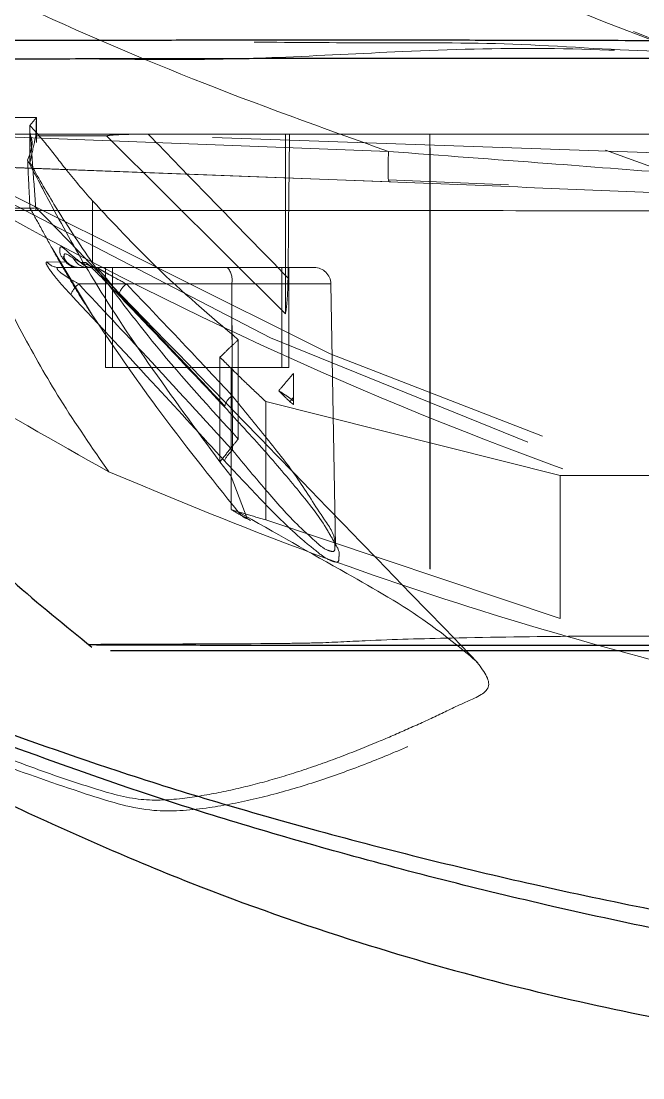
# Model space of a CAD drawing. Header units: millimetres. Extents: x 126 to 938, y 244 to 707.
# Drawn here: x 784.61 to 785.542, y 554.672 to 556.257 of the extents above; entities that cross this region are included whole.
import ezdxf

# ---------------------------------------------------------------- set-up
doc = ezdxf.new("R2010")
doc.units = ezdxf.units.MM
doc.linetypes.add('HIDDEN', pattern=[1.905, 1.27, -0.635])

msp = doc.modelspace()

# ---------------------------------------------------------------- linework, layer by layer
at = {"color": 7, "linetype": 'HIDDEN', "lineweight": 18}
for p, q in [((782.9926, 556.149), (786.7006, 556.0192)), ((784.6324, 556.1123), (784.4856, 556.1123)), ((784.6324, 556.1123), (784.4857, 556.1123)), ((784.6324, 556.1123), (784.6228, 556.1003)), ((784.6324, 556.1123), (784.6324, 556.1123)), ((784.6325, 556.0747), (784.6325, 556.1123)), ((784.6228, 556.0444), (784.6228, 556.1003)), ((784.0032, 556.0873), (787.4737, 556.0873)), ((784.4176, 556.0895), (785.1607, 556.0613)), ((784.6316, 556.0873), (784.5096, 556.0873)), ((784.8002, 556.0873), (784.6223, 556.0873)), ((784.6316, 556.0847), (784.6316, 556.0873)), ((785.006, 556.0873), (784.6316, 556.0873)), ((784.7378, 556.0847), (784.6316, 556.0847)), ((785.006, 555.8177), (784.7378, 556.0847)), ((784.8002, 556.0873), (785.0122, 556.0873)), ((785.006, 555.8177), (785.006, 556.0873)), ((785.006, 556.0873), (785.0122, 556.0873)), ((785.2226, 556.0373), (785.2226, 556.0873)), ((785.2226, 556.0873), (785.2226, 556.0873)), ((785.2226, 555.4357), (785.2226, 556.0873)), ((785.2226, 556.0873), (785.2234, 556.0465)), ((784.4397, 556.0431), (785.1641, 556.0156)), ((785.1616, 556.0157), (784.4398, 556.0432)), ((785.2226, 555.8823), (785.2226, 556.0373)), ((785.2226, 556.0373), (785.2226, 556.0373)), ((785.2234, 556.0373), (785.2226, 556.0373)), ((785.2234, 556.0373), (785.2226, 556.0373)), ((785.2234, 556.0465), (785.2234, 556.042)), ((785.2234, 556.0465), (785.2234, 555.4348)), ((785.2234, 556.042), (785.2234, 556.0373)), ((785.2234, 556.0373), (785.2234, 555.8493)), ((785.1607, 556.0188), (785.3406, 556.0111)), ((785.342, 556.0085), (785.1616, 556.0157)), ((784.7166, 555.8936), (784.7166, 555.9873)), ((784.7166, 555.8936), (784.7166, 555.9873)), ((784.656, 555.9161), (784.656, 555.9162)), ((784.7166, 555.8155), (784.656, 555.9161)), ((784.677, 555.8953), (784.6482, 555.8957)), ((784.6728, 555.904), (784.6751, 555.8998)), ((784.6742, 555.9029), (784.6743, 555.9011)), ((784.6743, 555.9011), (784.677, 555.8953)), ((784.6751, 555.8998), (784.6764, 555.8973)), ((784.677, 555.8953), (784.687, 555.8873)), ((784.6986, 555.895), (784.6882, 555.901)), ((784.7209, 555.8873), (784.6986, 555.895)), ((784.7166, 555.8936), (784.7166, 555.8936)), ((784.9191, 555.8873), (784.6666, 555.8873)), ((784.6666, 555.8873), (784.687, 555.8873)), ((784.687, 555.8873), (784.6952, 555.8873)), ((784.6947, 555.8875), (784.6964, 555.8873)), ((784.6952, 555.8873), (784.6966, 555.8873)), ((784.6966, 555.8873), (784.7099, 555.8873)), ((784.7099, 555.8873), (784.7167, 555.8873)), ((784.7167, 555.8873), (784.7209, 555.8873)), ((784.7209, 555.8873), (784.7175, 555.8874)), ((784.7209, 555.8873), (784.7245, 555.8873)), ((784.7245, 555.8873), (784.9191, 555.8873)), ((785.0007, 555.8873), (784.7362, 555.8873)), ((784.7362, 555.8873), (784.7362, 555.7373)), ((784.7467, 555.8873), (784.7467, 555.7373)), ((784.7467, 555.8873), (785.0112, 555.8873)), ((785.0491, 555.8873), (784.9191, 555.8873)), ((785.0007, 555.8873), (785.0007, 555.7373)), ((785.0112, 555.7373), (785.0112, 555.8873)), ((785.2226, 555.8823), (785.2226, 555.4947)), ((784.696, 555.8627), (784.9256, 555.8627)), ((784.9256, 555.8627), (784.7675, 555.8627)), ((785.0741, 555.8627), (784.9256, 555.8627)), ((784.9263, 555.6949), (784.9256, 555.8627)), ((784.9267, 555.6132), (784.9256, 555.8627)), ((785.081, 555.4693), (785.0741, 555.8627)), ((785.2234, 555.4941), (785.2234, 555.8493)), ((784.9354, 555.6301), (784.9354, 555.779)), ((784.9079, 555.5959), (784.9079, 555.7527)), ((785.0007, 555.7373), (784.7362, 555.7373)), ((784.7467, 555.7373), (785.0112, 555.7373)), ((784.9247, 555.5741), (784.9247, 555.736)), ((785.0181, 555.7285), (785.0181, 555.6873)), ((785.0181, 555.7285), (785.0181, 555.6925)), ((785.4182, 555.5756), (784.9766, 555.6863)), ((784.9766, 555.5087), (784.9766, 555.6863)), ((785.0181, 555.6925), (785.0181, 555.6819)), ((785.0181, 555.6873), (785.0181, 555.6819)), ((784.9242, 555.5747), (784.9079, 555.5959)), ((784.9247, 555.5741), (784.9242, 555.5747)), ((784.9247, 555.5242), (784.9247, 555.5741)), ((784.9486, 555.5109), (784.9247, 555.5741)), ((789.4349, 555.5756), (785.4182, 555.5756)), ((785.4182, 555.361), (785.4182, 555.5756)), ((785.4182, 555.361), (784.9766, 555.5087)), ((785.2234, 555.4941), (785.2234, 555.4453)), ((785.2234, 555.4348), (785.2234, 555.4453)), ((784.7113, 555.3219), (784.7122, 555.3219)), ((784.7755, 555.3123), (785.9817, 555.3123))]:
    msp.add_line(p, q, dxfattribs=at)
at = {"color": 7, "linetype": 'Continuous', "lineweight": 25}
msp.add_line((787.4785, 555.3123), (784.7438, 555.3123), dxfattribs=at)
at = {"color": 7, "linetype": 'HIDDEN', "lineweight": 18, "flags": 128}
msp.add_lwpolyline([(784.656, 555.9161), (784.656, 555.9161), (784.656, 555.9161)], dxfattribs=at)
at = {"color": 7, "linetype": 'HIDDEN', "lineweight": 18}
for centre, radius, start, end in [((787.4737, 561.1873), 5.5, 90, 270), ((787.4737, 561.1873), 5.5, 90, 270), ((787.4737, 561.1872), 5.95, 181.9999, 266.80843), ((787.4737, 561.1872), 5.95, 181.99983, 266.80851), ((787.4737, 561.1873), 5.9354, 182.00006, 268), ((784.6667, 555.9116), 0.0244, 220.8281, 269.8787), ((784.6966, 555.9122), 0.025, 206.5368, 269.9979), ((784.6956, 555.9112), 0.0237, 216.0467, 267.8781), ((784.6952, 555.9119), 0.0247, 222.3803, 269.9042), ((784.7101, 555.9114), 0.0242, 205.5284, 269.6149), ((784.7167, 555.9121), 0.0249, 223.5251, 269.9862), ((784.7245, 555.9122), 0.025, 223.9543, 269.9657), ((784.8972, 555.8683), 0.029, 348.7679, 40.7589), ((784.8972, 555.8683), 0.029, 348.7679, 40.7589), ((785.0492, 555.8623), 0.025, 0.9414, 90.0373), ((784.7231, 555.8299), 0.0425, 129.5909, 156.8194), ((784.7839, 555.8392), 0.0286, 124.9094, 166.8589), ((784.9411, 555.6723), 0.027, 123.1343, 167.4415), ((784.9544, 555.5791), 0.044, 129.081, 155.2292)]:
    msp.add_arc(centre, radius, start, end, dxfattribs=at)
for points, knots in [([(782.1883, 560.5354), (782.1976, 560.4688), (782.2166, 560.3328), (782.2554, 560.1261), (782.3036, 559.9126), (782.3577, 559.7112), (782.4177, 559.5171), (782.4844, 559.3253), (782.5674, 559.1139), (782.6787, 558.8639), (782.8216, 558.5855), (783.001, 558.2854), (783.2019, 557.9956), (783.4156, 557.728), (783.6132, 557.5109), (783.7937, 557.3322), (783.92, 557.2174), (784.012, 557.1386), (784.0623, 557.0965), (784.1143, 557.0543), (784.1678, 557.0118), (784.2229, 556.9693), (784.2921, 556.9173), (784.3928, 556.8446), (784.5009, 556.7711), (784.6056, 556.7038), (784.6911, 556.651), (784.7863, 556.5948), (784.8915, 556.5357), (785.0576, 556.4476), (785.2768, 556.3426), (785.5406, 556.2337), (785.8056, 556.1395), (786.0751, 556.0592), (786.3522, 555.9913), (786.5345, 555.9586), (786.6232, 555.9427)], [0, 0, 0, 0, 0.029427, 0.0601118, 0.0920571, 0.125264, 0.151383, 0.1810111, 0.214148, 0.2507974, 0.3007912, 0.3511115, 0.4037674, 0.4550719, 0.50096, 0.5322046, 0.5662675, 0.5756555, 0.5852353, 0.5950095, 0.6049763, 0.6151366, 0.6254886, 0.6429089, 0.6695038, 0.6827103, 0.6973837, 0.7135229, 0.7311274, 0.7501964, 0.7958395, 0.8374784, 0.875119, 0.9189318, 0.9605581, 1, 1, 1, 1]), ([(786.5768, 555.9519), (786.4478, 555.9757), (786.1621, 556.0283), (785.733, 556.1576), (785.2937, 556.3278), (784.8772, 556.5334), (784.4859, 556.7702), (784.122, 557.0357), (783.7872, 557.3269), (783.4502, 557.6752), (783.1242, 558.086), (782.8246, 558.5616), (782.581, 559.0555), (782.3944, 559.5605), (782.2651, 560.0316), (782.2194, 560.3364), (782.1996, 560.4678)], [0, 0, 0, 0, 0.058392, 0.129282, 0.19916, 0.268, 0.335799, 0.402573, 0.468349, 0.533161, 0.61811, 0.701402, 0.783004, 0.86285, 0.940852, 1, 1, 1, 1]), ([(787.2862, 555.2321), (787.107, 555.2422), (786.7487, 555.2622), (786.2149, 555.3517), (785.6893, 555.4868), (785.1825, 555.6697), (784.7083, 555.891), (784.2686, 556.1451), (783.8593, 556.4292), (783.4757, 556.7458), (783.0979, 557.1148), (782.735, 557.5402), (782.3981, 558.0244), (782.1109, 558.539), (781.877, 559.0789), (781.6933, 559.6383), (781.6185, 560.0228), (781.5811, 560.215)], [0, 0, 0, 0, 0.065567, 0.131071, 0.19746, 0.263689, 0.327713, 0.388478, 0.449099, 0.509625, 0.570066, 0.641911, 0.713662, 0.78533, 0.856935, 0.928486, 1, 1, 1, 1]), ([(784.7412, 555.5808), (784.6601, 555.6266), (784.4901, 555.7227), (784.2427, 555.8743), (783.9984, 556.0407), (783.7669, 556.2156), (783.5671, 556.3765), (783.4529, 556.4857), (783.4088, 556.5278)], [0, 0, 0, 0, 0.170437, 0.357362, 0.530958, 0.711007, 0.888346, 1, 1, 1, 1]), ([(785.1607, 556.0613), (785.0623, 556.0965), (784.8686, 556.1658), (784.6038, 556.2815), (784.3622, 556.4004), (784.2168, 556.4845), (784.1433, 556.527)], [0, 0, 0, 0, 0.279684, 0.55061, 0.772832, 1, 1, 1, 1]), ([(786.2143, 556.3309), (786.1743, 556.315), (786.0866, 556.2801), (785.9324, 556.2601), (785.7588, 556.2129), (785.5574, 556.208), (785.3495, 556.2253), (785.1485, 556.2236), (784.9726, 556.2253), (784.807, 556.2257), (784.6543, 556.2269), (784.5102, 556.2252), (784.3944, 556.2218), (784.3021, 556.2216), (784.248, 556.2224), (784.2249, 556.2227)], [0, 0, 0, 0, 0.064152, 0.140705, 0.23146, 0.332744, 0.439899, 0.543986, 0.633223, 0.703357, 0.791867, 0.861898, 0.919019, 0.965287, 1, 1, 1, 1]), ([(784.2299, 556.2024), (784.2609, 556.2021), (784.3355, 556.2011), (784.4666, 556.2005), (784.6014, 556.2001), (784.7329, 556.2002), (784.8568, 556.1981), (785.0084, 556.2021), (785.1909, 556.2123), (785.3974, 556.2186), (785.5413, 556.2114), (785.6138, 556.2077)], [0, 0, 0, 0, 0.0671373, 0.1616903, 0.2842368, 0.3591632, 0.4466383, 0.552756, 0.6877799, 0.8427575, 1, 1, 1, 1]), ([(784.7412, 555.5808), (784.7163, 555.6168), (784.6695, 555.6843), (784.6123, 555.7851), (784.5659, 555.8763), (784.5315, 555.9493), (784.5066, 556.0044), (784.4907, 556.041), (784.4822, 556.0699), (784.4816, 556.0905), (784.4804, 556.1045), (784.4843, 556.1104), (784.4856, 556.1123)], [0, 0, 0, 0, 0.219558, 0.4121337, 0.580465, 0.7327839, 0.8165551, 0.8837617, 0.9336191, 0.9648888, 0.9888299, 1, 1, 1, 1]), ([(784.6316, 556.0873), (784.632, 556.0938), (784.6324, 556.1012), (784.6324, 556.1095), (784.6324, 556.1113), (784.6324, 556.1123)], [0, 0, 0, 0, 0.7809984, 0.8915715, 1, 1, 1, 1]), ([(784.7412, 555.5808), (784.8314, 555.5433), (785.0149, 555.4672), (785.2992, 555.3702), (785.6391, 555.2734), (786.0349, 555.1898), (786.4868, 555.1408), (786.9408, 555.1102), (787.3958, 555.0978), (787.8509, 555.1036), (788.3054, 555.1291), (788.7595, 555.1682), (789.2079, 555.2477), (789.6456, 555.3658), (789.9984, 555.492), (790.2704, 555.6077), (790.4681, 555.6993), (790.6561, 555.791), (790.808, 555.8685), (790.9221, 555.9277), (791.0031, 555.9696), (791.0757, 556.0072), (791.16, 556.0488), (791.2403, 556.0914), (791.3049, 556.1068), (791.3276, 556.1123)], [0, 0, 0, 0, 0.042869, 0.087208, 0.131759, 0.19799, 0.264475, 0.331157, 0.397714, 0.464253, 0.530881, 0.597534, 0.664246, 0.730468, 0.796358, 0.828538, 0.860234, 0.892005, 0.920352, 0.935089, 0.948451, 0.960407, 0.970931, 0.989782, 1, 1, 1, 1]), ([(784.6228, 556.1003), (784.6306, 556.0916), (784.6491, 556.0709), (784.6783, 556.0315), (784.7026, 556.0033), (784.7166, 555.9873)], [0, 0, 0, 0, 0.240183, 0.565755, 1, 1, 1, 1]), ([(784.6223, 556.0873), (784.6167, 556.0873), (784.5865, 556.0873), (784.5258, 556.0873), (784.4151, 556.0873), (784.2769, 556.0873), (784.1382, 556.0873), (784.0156, 556.0873), (783.9078, 556.0873), (783.8095, 556.0873), (783.7295, 556.0873), (783.6949, 556.0873), (783.6612, 556.0873), (783.7104, 556.0873), (783.7425, 556.0873), (783.8408, 556.0873), (783.9697, 556.0873), (784.1571, 556.0873), (784.3599, 556.0873), (784.574, 556.0873), (784.7877, 556.0873), (785.0185, 556.0873), (785.2955, 556.0873), (785.6223, 556.0873), (785.9991, 556.0873), (786.3557, 556.0873), (786.6858, 556.0873), (786.9874, 556.0873), (787.2947, 556.0873), (787.502, 556.0873), (787.6059, 556.0873)], [0, 0, 0, 0, 0.003482, 0.018505, 0.037221, 0.071408, 0.103333, 0.122299, 0.146739, 0.169087, 0.183811, 0.19311, 0.194895, 0.199171, 0.209155, 0.224954, 0.253478, 0.291503, 0.338513, 0.378435, 0.422738, 0.46967, 0.520044, 0.592664, 0.670211, 0.751215, 0.811491, 0.872781, 0.936255, 1, 1, 1, 1]), ([(784.6193, 556.0483), (784.6242, 556.0611), (784.6291, 556.0738), (784.6232, 556.0856), (784.6228, 556.0865), (784.6223, 556.0873)], [0, 0, 0, 0, 0.928079, 0.930777, 1, 1, 1, 1]), ([(784.6228, 556.0444), (784.625, 556.0545), (784.6279, 556.0679), (784.6309, 556.0814), (784.6316, 556.0847)], [0, 0, 0, 0, 0.7520468, 1, 1, 1, 1]), ([(784.6318, 555.9725), (784.6304, 555.9918), (784.6276, 556.0305), (784.6248, 556.0691), (784.6234, 556.0884)], [0, 0, 0, 0, 0.500022, 1, 1, 1, 1]), ([(784.8002, 556.0873), (784.7938, 556.0872), (784.7814, 556.0872), (784.7639, 556.0868), (784.7507, 556.0862), (784.7423, 556.0856), (784.7391, 556.0849), (784.7378, 556.0847)], [0, 0, 0, 0, 0.305055, 0.595094, 0.843756, 0.937543, 1, 1, 1, 1]), ([(785.01, 555.8715), (784.9708, 555.9117), (784.9008, 555.9836), (784.8309, 556.0556), (784.8002, 556.0873)], [0, 0, 0, 0, 0.559987, 1, 1, 1, 1]), ([(785.0122, 556.0873), (785.0118, 556.047), (785.011, 555.9751), (785.0103, 555.9032), (785.01, 555.8715)], [0, 0, 0, 0, 0.5596145, 1, 1, 1, 1]), ([(785.2226, 556.0873), (785.2227, 556.0788), (785.223, 556.0637), (785.2233, 556.0486), (785.2234, 556.042)], [0, 0, 0, 0, 0.559798, 1, 1, 1, 1]), ([(784.6193, 556.0483), (784.6199, 556.0364), (784.621, 556.0125), (784.6222, 555.9885), (784.6228, 555.9765)], [0, 0, 0, 0, 0.49841, 1, 1, 1, 1]), ([(784.9079, 555.5959), (784.8718, 555.6448), (784.8044, 555.7361), (784.7195, 555.8636), (784.6618, 555.967), (784.6314, 556.0252), (784.6193, 556.0483)], [0, 0, 0, 0, 0.339295, 0.633335, 0.854602, 1, 1, 1, 1]), ([(785.1607, 556.0613), (785.1605, 556.0551), (785.1601, 556.0439), (785.1606, 556.0297), (785.1599, 556.0204), (785.1613, 556.0166), (785.1616, 556.0157)], [0, 0, 0, 0, 0.4031012, 0.7327509, 0.9411511, 1, 1, 1, 1]), ([(785.1607, 556.0613), (785.2405, 556.0553), (785.3827, 556.0447), (785.636, 556.025), (785.9034, 556.0037), (786.2002, 555.9799), (786.4079, 555.9631), (786.5326, 555.9529), (786.5653, 555.9497), (786.5762, 555.9486)], [0, 0, 0, 0, 0.1689303, 0.3014371, 0.5368018, 0.735641, 0.9305333, 0.9769679, 1, 1, 1, 1]), ([(784.7166, 555.8936), (784.6969, 555.923), (784.6639, 555.9721), (784.6346, 556.0236), (784.6228, 556.0444)], [0, 0, 0, 0, 0.595884, 1, 1, 1, 1]), ([(786.5832, 555.9476), (786.568, 555.9487), (786.5242, 555.9519), (786.4271, 555.9577), (786.2213, 555.9691), (785.9183, 555.9838), (785.6017, 555.9982), (785.4089, 556.0058), (785.342, 556.0085)], [0, 0, 0, 0, 0.036612, 0.106128, 0.234799, 0.534261, 0.838331, 1, 1, 1, 1]), ([(784.7166, 555.9873), (784.7476, 555.9541), (784.8164, 555.8804), (784.8932, 555.8149), (784.9354, 555.779)], [0, 0, 0, 0, 0.450659, 1, 1, 1, 1]), ([(783.6821, 555.9739), (783.6886, 555.9739), (783.7196, 555.9738), (783.785, 555.9738), (783.8857, 555.9743), (783.9974, 555.9749), (784.1011, 555.9756), (784.2604, 555.9755), (784.3948, 555.976), (784.5431, 555.976), (784.5727, 555.9764), (784.6395, 555.9762), (784.6249, 555.9765), (784.6228, 555.9765)], [0, 0, 0, 0, 0.020264, 0.097988, 0.2059333, 0.3377005, 0.449767, 0.533465, 0.8368096, 0.9000935, 0.9606475, 0.9941246, 1, 1, 1, 1]), ([(787.4737, 555.9722), (787.3072, 555.9722), (786.9778, 555.9722), (786.4896, 555.9722), (786.0555, 555.9723), (785.6776, 555.9724), (785.358, 555.9725), (785.0588, 555.9726), (784.7583, 555.9728), (784.4674, 555.973), (784.2396, 555.9732), (784.1198, 555.9733), (784.0908, 555.9734)], [0, 0, 0, 0, 0.147634, 0.292184, 0.432868, 0.532672, 0.627278, 0.716298, 0.798007, 0.893769, 0.974297, 1, 1, 1, 1]), ([(784.6228, 555.9765), (784.6278, 555.9674), (784.639, 555.9473), (784.65, 555.9271), (784.656, 555.9161)], [0, 0, 0, 0, 0.452529, 1, 1, 1, 1]), ([(785.2947, 555.2946), (785.1608, 555.4327), (784.9393, 555.6612), (784.7174, 555.8893), (784.6296, 555.9795)], [0, 0, 0, 0, 0.604581, 1, 1, 1, 1]), ([(784.7166, 555.8155), (784.7144, 555.8188), (784.7028, 555.8367), (784.6846, 555.866), (784.6677, 555.8951), (784.6593, 555.9103), (784.657, 555.9145), (784.6563, 555.9158), (784.656, 555.9162)], [0, 0, 0, 0, 0.103229, 0.543501, 0.878312, 0.96262, 0.986983, 1, 1, 1, 1]), ([(784.656, 555.9162), (784.656, 555.9162), (784.656, 555.9161), (784.656, 555.9161), (784.656, 555.9161)], [0, 0, 0, 0, 0.563792, 1, 1, 1, 1]), ([(784.6678, 555.9134), (784.6677, 555.9129), (784.667, 555.906), (784.6722, 555.9004), (784.677, 555.8953)], [0, 0, 0, 0, 0.076642, 1, 1, 1, 1]), ([(784.6986, 555.895), (784.6933, 555.8992), (784.6854, 555.9054), (784.6677, 555.9217), (784.6678, 555.9151), (784.6678, 555.9134)], [0, 0, 0, 0, 0.604659, 0.902306, 1, 1, 1, 1]), ([(784.6882, 555.901), (784.6815, 555.9056), (784.6733, 555.9111), (784.6741, 555.9042), (784.6742, 555.9029)], [0, 0, 0, 0, 0.814346, 1, 1, 1, 1]), ([(784.6482, 555.8957), (784.6477, 555.8954), (784.6463, 555.8943), (784.6487, 555.8901), (784.6514, 555.8853), (784.6587, 555.8755), (784.6694, 555.8625), (784.679, 555.852), (784.684, 555.8467)], [0, 0, 0, 0, 0.024994, 0.079269, 0.181058, 0.319832, 0.651806, 1, 1, 1, 1]), ([(784.6967, 555.8873), (784.6946, 555.8874), (784.6902, 555.8877), (784.6841, 555.8904), (784.6787, 555.8944), (784.6762, 555.898), (784.675, 555.8998)], [0, 0, 0, 0, 0.2445662, 0.4985045, 0.7531759, 1, 1, 1, 1]), ([(784.7066, 555.8949), (784.7052, 555.8949), (784.7026, 555.8949), (784.7, 555.895), (784.6986, 555.895)], [0, 0, 0, 0, 0.50225, 1, 1, 1, 1]), ([(784.7561, 555.8457), (784.7509, 555.8511), (784.7407, 555.8618), (784.728, 555.8746), (784.7187, 555.8839), (784.7131, 555.8893), (784.7093, 555.893), (784.7072, 555.8945), (784.7066, 555.8949)], [0, 0, 0, 0, 0.321292, 0.633484, 0.77342, 0.889636, 0.96782, 1, 1, 1, 1]), ([(784.9354, 555.6301), (784.8936, 555.6758), (784.8165, 555.7602), (784.748, 555.8517), (784.7166, 555.8936)], [0, 0, 0, 0, 0.541891, 1, 1, 1, 1]), ([(784.6666, 555.8873), (784.6657, 555.8873), (784.6644, 555.8873), (784.6635, 555.886), (784.6638, 555.8849), (784.6645, 555.8837), (784.6665, 555.8815), (784.6721, 555.8768), (784.6822, 555.8703), (784.6912, 555.8653), (784.696, 555.8627)], [0, 0, 0, 0, 0.058995, 0.077435, 0.09881, 0.130452, 0.174307, 0.299909, 0.628228, 1, 1, 1, 1]), ([(784.7245, 555.8873), (784.7245, 555.8872), (784.7244, 555.8867), (784.7258, 555.8861), (784.7273, 555.8849), (784.7307, 555.8829), (784.7355, 555.88), (784.7481, 555.873), (784.759, 555.8672), (784.7675, 555.8627)], [0, 0, 0, 0, 0.005006, 0.027808, 0.070952, 0.134139, 0.254461, 0.414376, 1, 1, 1, 1]), ([(784.7249, 555.8866), (784.7251, 555.8861), (784.7256, 555.8843), (784.7298, 555.8803), (784.74, 555.8681), (784.7492, 555.8563), (784.7559, 555.8477)], [0, 0, 0, 0, 0.0349343, 0.10721, 0.3401556, 1, 1, 1, 1]), ([(785.2234, 555.8493), (785.2233, 555.8554), (785.223, 555.8664), (785.2227, 555.8775), (785.2226, 555.8823)], [0, 0, 0, 0, 0.560111, 1, 1, 1, 1]), ([(784.9267, 555.6132), (784.8839, 555.66), (784.8074, 555.7436), (784.73, 555.8263), (784.696, 555.8627)], [0, 0, 0, 0, 0.560064, 1, 1, 1, 1]), ([(784.7675, 555.8627), (784.7973, 555.8315), (784.8505, 555.7759), (784.9032, 555.7196), (784.9263, 555.6949)], [0, 0, 0, 0, 0.559964, 1, 1, 1, 1]), ([(785.01, 555.8715), (785.0098, 555.8616), (785.0094, 555.847), (785.0079, 555.8291), (785.0066, 555.8211), (785.006, 555.8177)], [0, 0, 0, 0, 0.55014, 0.807079, 1, 1, 1, 1]), ([(784.684, 555.8467), (784.7272, 555.8004), (784.8045, 555.7177), (784.8809, 555.6343), (784.9145, 555.5975)], [0, 0, 0, 0, 0.559945, 1, 1, 1, 1]), ([(784.7559, 555.8477), (784.78, 555.8225), (784.8331, 555.7669), (784.8857, 555.7108), (784.9145, 555.6801)], [0, 0, 0, 0, 0.452539, 1, 1, 1, 1]), ([(784.9147, 555.6782), (784.8852, 555.7096), (784.8326, 555.7657), (784.7794, 555.8213), (784.7561, 555.8457)], [0, 0, 0, 0, 0.560067, 1, 1, 1, 1]), ([(784.7166, 555.8154), (784.7482, 555.7691), (784.8173, 555.6679), (784.8939, 555.5724), (784.9354, 555.5208)], [0, 0, 0, 0, 0.458803, 1, 1, 1, 1]), ([(784.9079, 555.7527), (784.913, 555.7577), (784.922, 555.7665), (784.9313, 555.7752), (784.9354, 555.779)], [0, 0, 0, 0, 0.559975, 1, 1, 1, 1]), ([(784.9247, 555.736), (784.9215, 555.7391), (784.916, 555.7448), (784.9104, 555.7503), (784.9079, 555.7527)], [0, 0, 0, 0, 0.5600023, 1, 1, 1, 1]), ([(784.9766, 555.6863), (784.9667, 555.6955), (784.9492, 555.7119), (784.9321, 555.7287), (784.9247, 555.736)], [0, 0, 0, 0, 0.56491, 1, 1, 1, 1]), ([(784.9961, 555.7024), (785.0002, 555.7073), (785.0075, 555.716), (785.0149, 555.7247), (785.0181, 555.7285)], [0, 0, 0, 0, 0.5627742, 1, 1, 1, 1]), ([(785.0128, 555.686), (785.0097, 555.689), (785.0041, 555.6945), (784.9985, 555.7), (784.9961, 555.7024)], [0, 0, 0, 0, 0.561558, 1, 1, 1, 1]), ([(785.0181, 555.6873), (785.0145, 555.69), (785.0073, 555.6953), (784.9998, 555.7001), (784.9961, 555.7024)], [0, 0, 0, 0, 0.500834, 1, 1, 1, 1]), ([(784.9263, 555.6949), (784.9437, 555.6737), (784.9772, 555.6327), (785.0258, 555.5714), (785.0568, 555.5194), (785.082, 555.4848), (785.0802, 555.4705), (785.08, 555.4693)], [0, 0, 0, 0, 0.299719, 0.578807, 0.843297, 0.986384, 1, 1, 1, 1]), ([(785.0181, 555.6925), (785.0171, 555.6913), (785.0153, 555.6891), (785.0136, 555.6869), (785.0128, 555.686)], [0, 0, 0, 0, 0.559266, 1, 1, 1, 1]), ([(785.0181, 555.6819), (785.0171, 555.6826), (785.0153, 555.684), (785.0136, 555.6854), (785.0128, 555.686)], [0, 0, 0, 0, 0.558996, 1, 1, 1, 1]), ([(785.0863, 555.4531), (785.0865, 555.4542), (785.088, 555.4615), (785.0784, 555.4765), (785.0611, 555.5087), (785.024, 555.5551), (784.9731, 555.6151), (784.9347, 555.6565), (784.9147, 555.6782)], [0, 0, 0, 0, 0.011623, 0.077518, 0.169132, 0.407016, 0.690896, 1, 1, 1, 1]), ([(784.9079, 555.5959), (784.913, 555.6024), (784.922, 555.6139), (784.9313, 555.6251), (784.9354, 555.6301)], [0, 0, 0, 0, 0.561572, 1, 1, 1, 1]), ([(785.08, 555.4693), (785.0802, 555.4664), (785.0808, 555.4597), (785.0644, 555.4643), (785.0512, 555.4767), (785.0188, 555.5054), (784.9778, 555.5519), (784.9443, 555.5921), (784.9267, 555.6132)], [0, 0, 0, 0, 0.030896, 0.073896, 0.161822, 0.302062, 0.633356, 1, 1, 1, 1]), ([(784.9145, 555.5975), (784.9346, 555.576), (784.9726, 555.5352), (785.0186, 555.4891), (785.0542, 555.4606), (785.0688, 555.449), (785.0865, 555.4437), (785.0864, 555.4505), (785.0863, 555.4531)], [0, 0, 0, 0, 0.371527, 0.702843, 0.834597, 0.927231, 0.972387, 1, 1, 1, 1]), ([(783.9997, 555.3989), (784.0062, 555.395), (784.0341, 555.3783), (784.097, 555.3483), (784.197, 555.3006), (784.3158, 555.2485), (784.4473, 555.1941), (784.5781, 555.1419), (784.6996, 555.0995), (784.8019, 555.0684), (784.8852, 555.0752), (784.9582, 555.0892), (785.0288, 555.1081), (785.099, 555.1319), (785.1576, 555.155), (785.2049, 555.1755), (785.2413, 555.1916), (785.2776, 555.2099), (785.3109, 555.2215), (785.3446, 555.2516), (785.2978, 555.303), (785.2279, 555.3512), (785.1011, 555.4268), (785.0038, 555.4804), (784.9486, 555.5109)], [0, 0, 0, 0, 0.011938, 0.051155, 0.109451, 0.186174, 0.254951, 0.333378, 0.407335, 0.458069, 0.499303, 0.536939, 0.575141, 0.613973, 0.653424, 0.674197, 0.695105, 0.716128, 0.737292, 0.753218, 0.774677, 0.824167, 0.900161, 1, 1, 1, 1]), ([(784.9766, 555.5087), (784.9667, 555.5117), (784.9494, 555.5169), (784.9321, 555.522), (784.9247, 555.5242)], [0, 0, 0, 0, 0.568715, 1, 1, 1, 1]), ([(784.9247, 555.5242), (784.9291, 555.5217), (784.9371, 555.5173), (784.9451, 555.5128), (784.9486, 555.5109)], [0, 0, 0, 0, 0.560281, 1, 1, 1, 1]), ([(784.9354, 555.5208), (784.9896, 555.4901), (785.085, 555.436), (785.2078, 555.3667), (785.2682, 555.3171), (785.2919, 555.2975)], [0, 0, 0, 0, 0.4440253, 0.7813646, 1, 1, 1, 1]), ([(784.9486, 555.5109), (784.9476, 555.5111), (784.9454, 555.5116), (784.9423, 555.5137), (784.9388, 555.5168), (784.9366, 555.5194), (784.9354, 555.5208)], [0, 0, 0, 0, 0.174924, 0.396722, 0.671305, 1, 1, 1, 1]), ([(785.2226, 555.4459), (785.2226, 555.4513), (785.2226, 555.4615), (785.2226, 555.4746), (785.2226, 555.4855), (785.2226, 555.4916), (785.2226, 555.4947)], [0, 0, 0, 0, 0.3350817, 0.6244205, 0.8062943, 1, 1, 1, 1]), ([(785.2226, 555.4947), (785.2228, 555.4946), (785.223, 555.4944), (785.2233, 555.4942), (785.2234, 555.4941)], [0, 0, 0, 0, 0.559559, 1, 1, 1, 1]), ([(785.2226, 555.4459), (785.2226, 555.444), (785.2226, 555.4406), (785.2226, 555.4372), (785.2226, 555.4357)], [0, 0, 0, 0, 0.55993, 1, 1, 1, 1]), ([(785.2234, 555.4453), (785.2233, 555.4454), (785.223, 555.4456), (785.2227, 555.4458), (785.2226, 555.4459)], [0, 0, 0, 0, 0.561261, 1, 1, 1, 1]), ([(785.2226, 555.4357), (785.2228, 555.4355), (785.223, 555.4352), (785.2233, 555.4349), (785.2234, 555.4348)], [0, 0, 0, 0, 0.5561152, 1, 1, 1, 1]), ([(785.2919, 555.2975), (785.303, 555.2832), (785.3245, 555.2552), (785.2708, 555.2339), (785.2338, 555.215), (785.1891, 555.195), (785.1413, 555.1742), (785.0881, 555.153), (785.0301, 555.1324), (784.972, 555.1148), (784.9137, 555.101), (784.8533, 555.0902), (784.7871, 555.0861), (784.71, 555.1083), (784.6167, 555.1402), (784.5111, 555.1824), (784.4049, 555.2245), (784.2909, 555.2719), (784.1851, 555.3205), (784.0699, 555.3681), (784.0321, 555.3998), (783.9591, 555.4193), (783.9708, 555.4256), (783.9713, 555.4259)], [0, 0, 0, 0, 0.029241, 0.056921, 0.089261, 0.121386, 0.153258, 0.195281, 0.236721, 0.27756, 0.317815, 0.357547, 0.401526, 0.450037, 0.517942, 0.601078, 0.679109, 0.749217, 0.848338, 0.923569, 0.974102, 0.998892, 1, 1, 1, 1]), ([(788.9203, 555.2146), (788.7574, 555.1921), (788.431, 555.147), (787.9368, 555.1167), (787.4414, 555.1057), (786.938, 555.1195), (786.4293, 555.1569), (785.9156, 555.2227), (785.5839, 555.3149), (785.4182, 555.361)], [0, 0, 0, 0, 0.139745, 0.279978, 0.420446, 0.56089, 0.707749, 0.854006, 1, 1, 1, 1]), ([(785.9518, 555.3297), (785.8613, 555.3311), (785.6915, 555.3337), (785.4593, 555.3352), (785.2743, 555.3323), (785.1445, 555.329), (785.0639, 555.3244), (784.9483, 555.3228), (784.8439, 555.3227), (784.7493, 555.3227), (784.727, 555.3222), (784.7175, 555.322), (784.7115, 555.3219), (784.7113, 555.3219)], [0, 0, 0, 0, 0.218714, 0.41064, 0.561601, 0.665939, 0.724626, 0.756655, 0.945622, 0.977032, 0.985393, 0.9995, 1, 1, 1, 1])]:
    msp.add_open_spline(points, degree=3, knots=knots, dxfattribs=at)
at = {"color": 7, "linetype": 'Continuous', "lineweight": 25}
for points, knots in [([(783.9429, 556.2269), (783.9515, 556.227), (783.9738, 556.2273), (784.0167, 556.2275), (784.0588, 556.2277), (784.0958, 556.2278), (784.1216, 556.2279), (784.1501, 556.2279), (784.1815, 556.228), (784.216, 556.228), (784.2538, 556.2281), (784.295, 556.2282), (784.3366, 556.2282), (784.381, 556.2283), (784.431, 556.2283), (784.4931, 556.2283), (784.5688, 556.2283), (784.6496, 556.2283), (784.7355, 556.2283), (784.8285, 556.2284), (784.9322, 556.2285), (785.0359, 556.2286), (785.1379, 556.2287), (785.2494, 556.2285), (785.3879, 556.2282), (785.557, 556.2278), (785.7413, 556.2272), (785.9218, 556.2267), (786.0806, 556.2263), (786.314, 556.2257), (786.6339, 556.225), (787.0508, 556.2241), (787.3321, 556.2235), (787.4738, 556.2232)], [0, 0, 0, 0, 0.007293, 0.0189376, 0.0365073, 0.043074, 0.0503598, 0.0584153, 0.0672913, 0.0770417, 0.0877171, 0.099375, 0.1120661, 0.1230521, 0.1371037, 0.1545686, 0.1758486, 0.2013826, 0.2232466, 0.2487806, 0.2803816, 0.3114052, 0.3368378, 0.3671018, 0.4060899, 0.4545549, 0.5107751, 0.5626704, 0.6078774, 0.6457446, 0.7609871, 0.879636, 1, 1, 1, 1]), ([(783.9274, 556.1949), (783.9583, 556.15), (784.0302, 556.0455), (784.1575, 555.8872), (784.3018, 555.7182), (784.4489, 555.5604), (784.5839, 555.4243), (784.6755, 555.3506), (784.7158, 555.3181)], [0, 0, 0, 0, 0.138369, 0.321672, 0.514596, 0.701981, 0.868714, 1, 1, 1, 1]), ([(787.4737, 556.2017), (787.4472, 556.2018), (787.3772, 556.202), (787.2468, 556.202), (787.0663, 556.2019), (786.8714, 556.2016), (786.6822, 556.2014), (786.5194, 556.2011), (786.3686, 556.201), (786.1636, 556.2008), (785.9053, 556.2007), (785.6068, 556.2006), (785.4062, 556.2006), (785.2984, 556.2007), (785.2659, 556.2007), (785.2338, 556.2007), (785.202, 556.2008), (785.1705, 556.2008), (785.147, 556.2008), (785.1263, 556.2008), (785.1036, 556.2008), (785.0128, 556.2006), (784.882, 556.2002), (784.7194, 556.1999), (784.5862, 556.1999), (784.4634, 556.1998), (784.3251, 556.1998), (784.1839, 556.1999), (784.052, 556.1999), (783.9799, 556.1999), (783.9519, 556.2)], [0, 0, 0, 0, 0.0226377, 0.0596405, 0.1110423, 0.1763591, 0.2256827, 0.2722002, 0.3150012, 0.3541636, 0.4468499, 0.5350447, 0.6084207, 0.6177052, 0.6269052, 0.6360272, 0.6450613, 0.6540141, 0.662879, 0.6650317, 0.6716558, 0.6822605, 0.7423445, 0.7830909, 0.8207368, 0.8558712, 0.8876343, 0.9385351, 0.9761404, 1, 1, 1, 1]), ([(784.0001, 555.3997), (784.0885, 555.3477), (784.2765, 555.2369), (784.5652, 555.0925), (784.8485, 554.9665), (785.1066, 554.8761), (785.3365, 554.8109), (785.5712, 554.7584), (785.806, 554.7201), (786.0338, 554.6968), (786.2174, 554.6867), (786.3682, 554.6848), (786.5075, 554.6827), (786.6604, 554.6802), (786.8214, 554.6776), (786.9886, 554.6752), (787.1568, 554.6734), (787.3394, 554.6723), (787.5243, 554.6721), (787.7093, 554.6729), (787.8823, 554.6744), (788.0467, 554.6764), (788.1855, 554.6785), (788.2899, 554.6802), (788.3614, 554.6814), (788.4273, 554.6825), (788.5167, 554.6839), (788.6528, 554.6853), (788.8379, 554.6914), (789.0736, 554.7121), (789.3547, 554.7535), (789.6569, 554.8215), (789.9814, 554.9215), (790.3241, 555.0634), (790.6664, 555.2329), (790.8873, 555.3658), (790.9861, 555.4252)], [0, 0, 0, 0, 0.042318, 0.089997, 0.133113, 0.170162, 0.202712, 0.231659, 0.269359, 0.300793, 0.326131, 0.345201, 0.363019, 0.383588, 0.408299, 0.429455, 0.4526, 0.477716, 0.504789, 0.528891, 0.554032, 0.576179, 0.596737, 0.611308, 0.619266, 0.626248, 0.638514, 0.656151, 0.682407, 0.714892, 0.753717, 0.799573, 0.842588, 0.893646, 0.952442, 1, 1, 1, 1]), ([(784.7113, 555.3219), (784.7108, 555.3219), (784.7098, 555.3219), (784.7108, 555.3219), (784.7113, 555.3219)], [0, 0, 0, 0, 0.490823, 1, 1, 1, 1]), ([(784.7122, 555.3219), (784.7216, 555.3217), (784.7533, 555.3213), (784.8194, 555.3214), (784.922, 555.3211), (785.0599, 555.321), (785.2311, 555.3209), (785.4335, 555.3209), (785.6648, 555.321), (785.9218, 555.3212), (786.2014, 555.3215), (786.5003, 555.322), (786.8151, 555.3226), (787.1423, 555.3234), (787.3638, 555.3241), (787.4758, 555.3244)], [0, 0, 0, 0, 0.010232, 0.034401, 0.071712, 0.121619, 0.184104, 0.257614, 0.341334, 0.435134, 0.536643, 0.644811, 0.759597, 0.878338, 1, 1, 1, 1]), ([(784.5236, 555.2129), (784.6056, 555.1836), (784.7808, 555.121), (785.0661, 555.0376), (785.3863, 554.9578), (785.7387, 554.8879), (786.1184, 554.8324), (786.5191, 554.7958), (786.934, 554.7659), (787.2145, 554.7596), (787.3564, 554.7563)], [0, 0, 0, 0, 0.090549, 0.19358, 0.309122, 0.433775, 0.567258, 0.708089, 0.852342, 1, 1, 1, 1]), ([(787.4095, 554.7212), (787.2662, 554.7238), (786.9828, 554.729), (786.5634, 554.7587), (786.1578, 554.7958), (785.7727, 554.8522), (785.4147, 554.9245), (785.0893, 555.0073), (784.7994, 555.0943), (784.6215, 555.1596), (784.5382, 555.1902)], [0, 0, 0, 0, 0.1470738, 0.2906888, 0.4310734, 0.5647913, 0.6896933, 0.8055905, 0.9090342, 1, 1, 1, 1])]:
    msp.add_open_spline(points, degree=3, knots=knots, dxfattribs=at)

doc.saveas('drawing.dxf')
